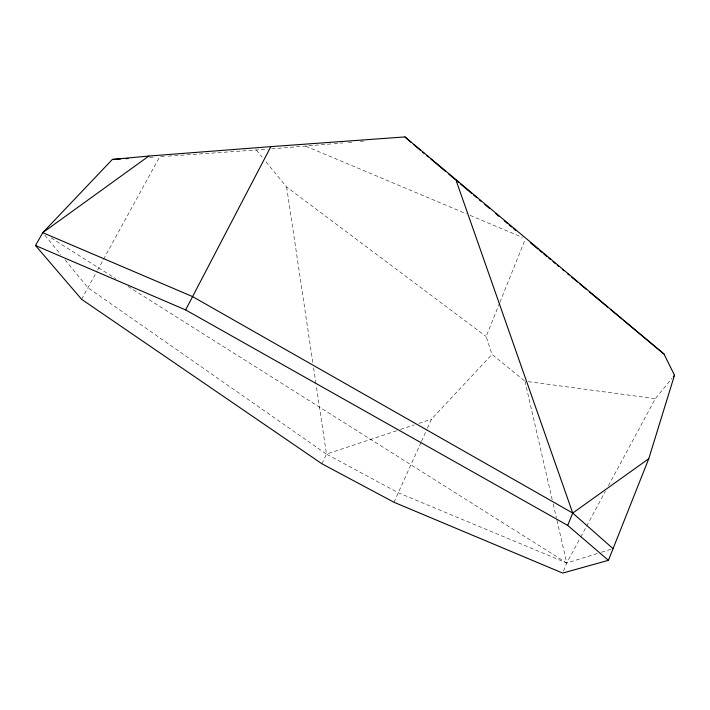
<?xml version="1.0" encoding="UTF-8"?>
<svg xmlns="http://www.w3.org/2000/svg" width="710" height="710" viewBox="0 0 710 710"><rect width="100%" height="100%" fill="white"/><g stroke="black" fill="none" stroke-linecap="round" stroke-linejoin="round"><path stroke-width="0.53" stroke-dasharray="3.55 2.66" d="M524.282 380.64L492.003 354.432L486.146 336.522L499.538 303.205M499.929 302.22L525.089 239.634M563.483 571.062L566.749 562.995L580.256 537.94M394.006 502.272L421.048 442.348M421.5 441.336L426.958 429.239M427.42 428.228L431.511 419.157L492.003 354.432M321.914 463.781L326.467 454.134L316.163 385.051M580.745 537.044L586.105 527.086M586.602 526.181L605.408 491.293M608.417 485.711L655.33 398.683L672.033 378.252M81.597 299.3L96.977 271.229M97.51 270.261L159.723 156.741L166.202 156.298M65.009 259.771L87.942 287.727L326.467 454.134L396.783 430.721M400.484 429.488L414.258 424.899M418.82 423.382L431.511 419.157M597.279 553.543L566.749 562.995L398.301 492.758L326.467 454.134M601.485 552.238L613.058 548.661M271.699 148.869L333.088 143.775M334.179 143.677L342.921 142.914M348.388 142.426L352.764 142.044M360.414 141.37L363.689 141.086M168.332 156.147L267.599 149.189M149.553 157.318L153.298 157.105M528.267 381.643L655.33 398.683M305.761 146.18L466.363 213.79M470.18 215.396L522.48 237.415M51.209 237.983L115.872 278.746M128.048 286.432L566.749 562.995L556.596 518.77M266.019 161.862L286.618 186.996L486.146 336.522M44.854 235.214L60.838 254.695M256.363 150.076L262.185 157.176M524.983 381.199L552.22 499.733M553.179 503.931L556.347 517.705M286.618 186.996L312.941 363.502M313.589 367.833L316.003 383.977"/><path stroke-width="1.06" d="M648.762 458.722L674.5 375.235L663.992 354.024L404.957 136.923L270.838 146.642L148.86 156.04L112.375 159.439L42.769 232.667L35.5 245.509L81.597 299.3L321.914 463.781L394.006 502.272L562.657 573.077L608.426 560.332L648.762 458.722L572.73 513.055L567.689 525.382L608.426 560.332M35.5 245.509L185.638 309.924L270.838 146.642M673.266 376.753L674.5 375.235M148.86 156.04L42.769 232.667L192.587 296.602L572.73 513.055L613.058 548.661M112.375 159.439L120.833 158.96M125.99 158.667L128.031 158.552M185.638 309.924L567.689 525.382M530.459 242.82L533.787 245.589M534.621 246.29L537.967 249.077M539.635 250.461L542.138 252.556M543.824 253.949L547.179 256.754M548.865 258.147L550.543 259.549M553.072 261.662L555.61 263.765M557.297 265.176L558.992 266.578M562.382 269.409L564.086 270.821M567.476 273.652L569.029 274.947M571.364 276.882L577.576 282.065M579.919 284.009L586.167 289.219M589.309 291.828L608.248 307.608M610.627 309.587L621.809 318.897M623.416 320.228L663.992 354.024M410.797 142.115L404.957 136.923M413.983 144.796L420.205 150.041M422.539 152.011L424.216 153.422M426.737 155.534L428.405 156.945M430.926 159.067L445.543 171.376M448.72 174.048L455.012 179.346M456.557 180.642L458.864 182.585M460.399 183.881L471.901 193.564M473.543 194.948L476.827 197.708M479.259 199.758L480.865 201.116M484.886 204.498L489.616 208.483M495.855 213.737L498.944 216.337M504.251 220.81L507.446 223.49M509.114 224.901L511.626 227.014M513.286 228.407L515.744 230.484M455.758 179.417L572.73 513.055"/></g></svg>
